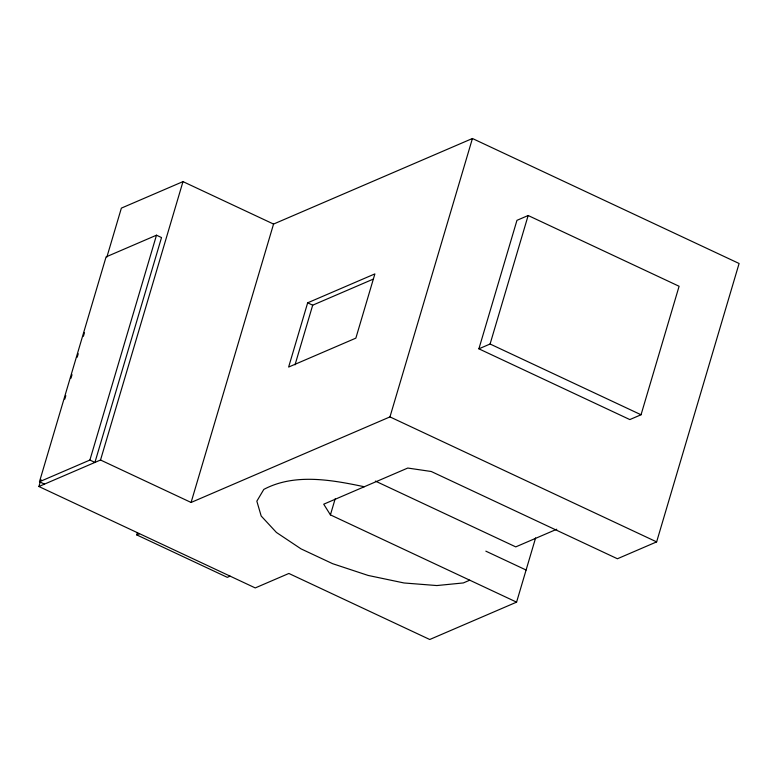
<?xml version="1.0" encoding="UTF-8"?>
<svg xmlns="http://www.w3.org/2000/svg" width="778" height="778" viewBox="0 0 778 778"><rect width="100%" height="100%" fill="white"/><g stroke="black" fill="none" stroke-linecap="round" stroke-linejoin="round"><path stroke-width="1.17" d="M39.474 481.747L106.08 256.896L156.495 235.199L161.523 237.562L94.926 462.414L89.888 460.061L39.474 481.747L44.502 484.111M535.614 537.899L516.582 602.143L429.748 639.497L288.871 573.464L255.252 587.925L38.9 486.522L40.971 479.53M64.778 399.153L65.809 395.662M70.993 378.186L72.023 374.695M77.197 357.219L78.238 353.727M83.411 336.252L84.442 332.76M106.878 257.051L121.368 208.125L182.986 181.614L273.555 224.064L472.431 138.503L739.1 263.489L656.632 541.887L617.421 558.76L431.255 471.497L407.76 468.045L323.726 504.193L330.417 514.88L516.582 602.143M89.888 460.061L156.495 235.199M38.9 486.522L100.527 460.012L182.986 181.614M230.094 576.138L227.293 577.344L136.733 534.894L137.424 532.56M100.527 460.012L191.087 502.462L273.555 224.064M307.66 302.817L288.628 367.06L355.857 338.138L374.889 273.895L307.66 302.817L312.698 305.18L373.304 279.098M295.027 364.833L312.698 305.18M330.417 514.88L335.172 498.824M191.087 502.462L389.963 416.901L472.431 138.503M478.888 348.826L516.952 220.339L528.155 215.516L679.097 286.265L641.043 414.762L629.83 419.575L478.888 348.826L490.091 344.012L641.043 414.762M490.091 344.012L528.155 215.516M136.733 534.894L139.534 533.689M556.756 529.244L515.765 546.885L375.395 481.096M469.737 580.184L463.348 582.936L436.847 585.552L404.035 582.975L368.13 575.438L332.634 563.69L301.028 548.869L276.414 532.444L261.184 516.009L256.837 501.178L263.81 489.411C294.59 473.034 331.71 479.9 364.279 486.746M389.963 416.901L656.632 541.887M485.842 551.155L526.093 570.021"/></g></svg>
